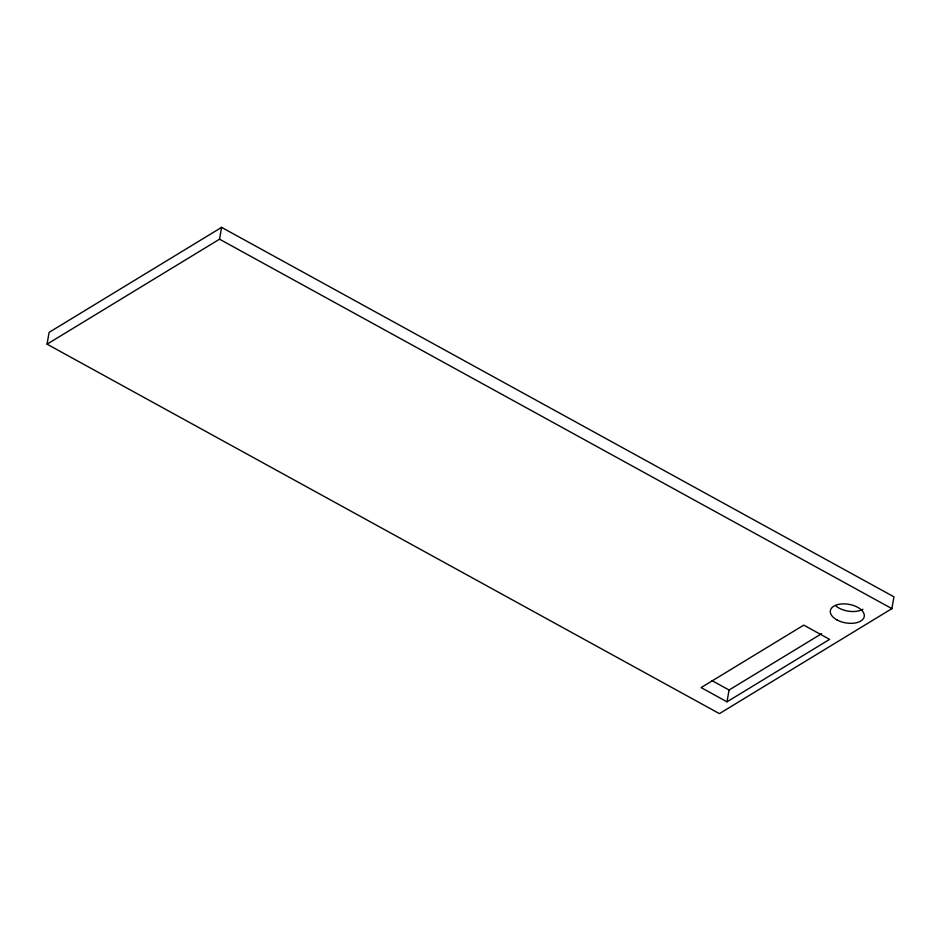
<?xml version="1.0" encoding="UTF-8"?>
<svg xmlns="http://www.w3.org/2000/svg" width="941" height="941" viewBox="0 0 941 941"><rect width="100%" height="100%" fill="white"/><g stroke="black" fill="none" stroke-linecap="round" stroke-linejoin="round"><path stroke-width="1.41" d="M47.05 344.171L49.108 332.361L221.594 227.369L893.95 596.829L891.892 608.639L719.406 713.631L47.05 344.171L219.535 239.19L221.594 227.369M727.005 701.821L829.644 639.362L803.755 625.13L701.116 687.6L727.005 701.821L729.075 690.012L821.693 633.646M219.535 239.19L891.892 608.639M711.808 680.531L729.075 690.012M862.885 609.227A17.197 9.41 9.9 0 1 835.879 605.957M836.961 619.907A17.197 9.41 9.9 0 0 864.179 616.884A17.197 9.41 9.9 0 0 840.784 604.028A17.197 9.41 9.9 0 0 836.961 619.907"/></g></svg>
